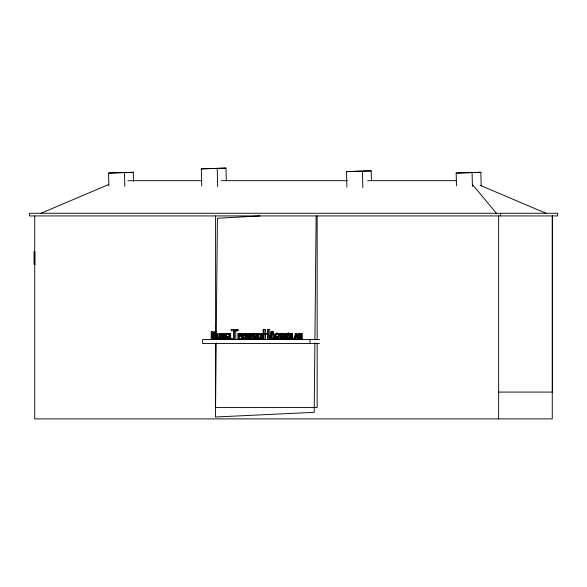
<?xml version="1.0" encoding="UTF-8"?>
<svg xmlns="http://www.w3.org/2000/svg" width="587" height="587" viewBox="0 0 587 587"><rect width="100%" height="100%" fill="white"/><g stroke="black" fill="none" stroke-linecap="round" stroke-linejoin="round"><path stroke-width="0.88" d="M216.185 342.808L215.451 416.99L314.184 412.353L314.874 342.918M216.221 339.139L217.417 218.254L259.99 215.935M314.911 339.264L316.136 215.935M216.926 333.445L217.124 338.398L219.076 338.897L217.872 338.156L217.77 333.445L216.376 333.445C214.05 341.304 221.879 341.296 219.553 333.445M218.9 339.293L219.964 339.029L220.389 337.07L220.389 333.445L219.002 333.445C218.584 334.583 220.154 339.396 217.461 338.794M270.424 335.918L270.967 338.574L272.588 338.926C270.666 338.464 270.666 334.48 272.588 334.018L270.761 334.656L270.424 335.918L271.26 335.918M288.173 339.154C286.441 337.796 286.603 333.196 289.596 334.054L288.158 334.054M288.745 338.772L287.901 338.772L289.589 338.89C287.351 338.978 287.307 334.436 289.296 334.018M288.166 338.89C290.404 338.978 290.44 334.443 288.459 334.018M226.362 334.062L228.079 334.106C224.168 332.513 224.234 340.453 228.13 338.846L226.413 338.882M227.595 338.919C225.437 338.633 225.401 334.377 227.529 334.025M271.744 338.926L273.564 338.295C266.667 344.077 270.856 326.379 274.467 335.764L273.63 335.764L272.544 333.533L271.458 333.79M274.877 336.439L275.501 334.392L277.218 334.025C274.899 334.363 275.2 339.462 277.82 338.846L275.53 338.552L274.877 336.439L275.721 336.439M273.63 337.18L274.467 337.18L274.364 337.811L273.982 338.794L273.146 338.794L273.63 335.764M290.345 337.18C287.337 323.738 284.035 347.24 290.345 337.18L291.181 337.18C291.732 335.426 290.249 332.117 288.173 333.79L287.337 333.79M226.758 338.919L227.756 338.64L227.756 337.158L226.648 337.158L226.648 336.454L229.135 336.454L229.135 339.051L228.299 339.051C223.449 342.243 223.493 330.745 228.292 333.878L229.135 333.878L229.135 334.832L226.685 334.025M251.911 339.125C261.178 340.922 247.494 332.213 254.89 334.707L255.771 334.707L255.771 333.761L253.445 333.607C252.094 336.446 258.412 336.689 254.993 339.462M279.933 338.86C284.189 337.877 277.137 336.571 279.038 334.084L281.577 334.076C279.06 335.397 279.258 333.35 281.745 334.707L282.626 334.707L282.626 333.761L279.463 333.607C278.502 335.727 286.5 340.174 278.766 339.125L278.766 338.112L281.599 338.838L279.933 338.86L278.81 338.112M254.288 338.912L251.911 338.112C259.63 339.961 248.976 335.683 252.608 333.607L253.445 333.607L253.349 334.994L252.505 334.994M282.626 333.761L279.463 333.607L279.368 334.994L280.204 334.994C280.938 336.292 284.365 337.077 282.127 339.286L281.283 339.286M273.843 337.525L273.909 337.033M290.088 339.418L291.181 337.18M259.99 339.499L260.401 337.811L263.02 337.811M260.833 339.499L261.237 337.811M294.483 339.499L294.894 337.811L296.677 337.811L297.081 339.499M295.327 339.499L295.731 337.811M261.406 337.121L261.949 334.891M295.899 337.121L296.259 335.632M259.432 339.499L260.936 333.445L262.514 333.445L263.372 336.901M293.926 339.499L295.43 333.445L297 333.445L298.504 339.499M254.325 334.032L252.527 334.788M272.728 338.295L273.006 335.426L271.744 334.018M276.382 334.025L278.825 334.832L278.825 333.878C273.696 330.092 272.544 342.001 277.989 339.051L278.832 339.051L278.832 336.454L276.338 336.454L276.338 337.158L278.289 337.158M275.472 334.634L275.729 334.172M211.951 335.705L214.578 331.567L216.552 331.567L214.13 335.294L213.03 335.294L215.561 339.499M243.319 335.969L244.926 333.445M258.588 334.707L259.388 333.445M283.396 336.6L285.407 333.445L286.911 333.445L285.062 336.292L284.225 336.292L286.155 339.499M242.49 336.806L242.079 337.444L242.915 337.444L243.326 336.806L242.49 336.806L244.126 339.499M257.796 336.806L256.952 336.806L256.541 337.444L257.385 337.444M284.651 336.806L283.807 336.806L283.396 337.444L284.24 337.444M213.03 335.294L215.451 331.567M244.838 339.499L242.908 336.292L244.75 333.445M242.908 336.292L243.744 336.292L245.586 333.445M259.3 339.499L257.37 336.292L259.219 333.445M257.37 336.292L258.207 336.292L260.056 333.445L258.551 333.445L256.541 336.6L257.385 336.6M284.225 336.292L286.074 333.445M279.038 334.084L279.463 333.607M273.381 339.418L273.982 338.794M226.347 333.805L227.624 333.335L229.135 333.878M276.044 333.805L276.837 333.387L278.825 333.878M252.608 333.607L255.771 333.761M228.394 339.447L229.135 339.051M278.289 338.64L276.11 338.882M40.598 213.441L108.544 184.597M108.889 185.778L108.566 173.055L133.256 172.299L133.484 181.383M108.566 173.055L133.256 172.299M201.745 186.13L201.304 168.858L225.988 168.102L226.318 180.825M201.304 168.858L225.988 168.102M346.895 187.062L346.499 171.609L371.189 170.854L371.446 180.847M346.499 171.609L371.189 170.854M456.488 185.778L456.158 173.055L480.848 172.299L481.201 185.932M456.158 173.055L480.848 172.299M127.834 180.679L201.972 180.679M221.196 180.679L347.504 180.679M367.638 180.679L456.422 180.679M34.934 264.48L34.156 264.48L34.156 251.485L34.838 251.485L34.838 264.48M234.074 330.745L231.087 330.745L231.087 329.571L238.205 329.571L238.205 330.745L234.411 330.745L234.411 339.499M226.303 333.387L227.976 333.365M253.166 333.365L254.743 333.365M264.077 333.394L268.032 333.394M271.333 333.372L273.006 333.372M276 333.387L277.673 333.365M280.021 333.365L281.599 333.365M288.048 333.372L289.714 333.372M227.499 333.46L228.343 333.46M252.872 333.46L253.709 333.46M254.288 333.46L255.125 333.46M270.952 333.533L271.796 333.533M272.544 333.533L273.381 333.533M277.196 333.46L278.033 333.46M279.728 333.46L280.571 333.46M281.144 333.46L281.98 333.46M287.667 333.533L288.503 333.533M289.252 333.533L290.095 333.533M225.878 333.548L226.721 333.548M227.881 333.629L228.725 333.629M275.574 333.548L276.411 333.548M277.578 333.629L278.414 333.629M272.867 333.79L273.711 333.79M279.229 333.82L280.072 333.82M289.582 333.79L290.418 333.79M249.526 334.062L250.37 334.062M252.183 334.084L254.721 334.076M270.35 334.142L272.023 334.172M271.451 334.054L272.882 334.054M273.982 334.142L272.537 334.377M276.051 334.062L277.768 334.106M287.058 334.142L288.738 334.172M290.69 334.142L289.017 334.172M225.195 334.172L226.905 334.186M274.885 334.172L276.602 334.186M225.812 334.392L226.648 334.392M227.675 334.319L229.084 334.832M252.777 334.297L253.613 334.297M270.952 334.377L271.796 334.377M275.501 334.392L276.345 334.392M277.365 334.319L278.781 334.832M279.632 334.297L280.469 334.297M287.667 334.377L288.503 334.377M289.244 334.377L290.088 334.377M252.659 334.443L253.496 334.443M254.619 334.443L255.734 334.707M279.515 334.443L280.351 334.443M281.474 334.443L282.589 334.707M224.938 334.634L225.775 334.634M227.991 334.583L228.835 334.583M252.579 334.605L253.415 334.605M264.077 334.575L268.032 334.575M273.366 334.59L274.202 334.59M277.688 334.583L278.524 334.583M279.434 334.605L280.27 334.605M286.838 334.605L287.674 334.605M290.081 334.59L290.917 334.59M225.591 334.678L226.428 334.678M270.761 334.656L271.598 334.656M272.735 334.656L273.571 334.656M275.281 334.678L276.125 334.678M278.818 334.707L279.661 334.707M287.469 334.656L288.305 334.656M225.415 335.03L226.252 335.03M270.6 335.008L271.436 335.008M275.105 335.03L275.949 335.03M287.314 335.008L288.151 335.008M289.604 335.008L290.44 335.008L290.279 334.656M273.527 335.133L275.296 335.17M286.669 335.148L287.513 335.148M290.242 335.133L291.079 335.133M252.542 335.324L253.379 335.324M279.397 335.324L280.234 335.324M225.291 335.441L226.127 335.441M270.49 335.426L271.326 335.426M274.98 335.441L275.817 335.441M287.197 335.426L288.041 335.426M289.714 335.426L290.55 335.426M252.645 335.581L253.481 335.581M279.5 335.581L280.337 335.581M252.006 335.669L252.843 335.669M224.652 335.779L225.489 335.779M238.469 335.815L241.484 335.815L241.484 336.534L238.469 336.534M252.828 335.771L253.665 335.771M269.859 335.771L270.702 335.771M279.683 335.771L280.52 335.771M290.345 335.764L291.181 335.764M225.21 335.911L226.046 335.911M252.087 335.918L252.924 335.918M253.114 335.911L253.951 335.911M274.907 335.911L275.743 335.911M279.97 335.911L280.806 335.911M287.131 335.918L287.968 335.918M289.78 335.918L290.624 335.918M253.613 336.05L254.457 336.05M280.476 336.05L281.312 336.05M252.205 336.146L253.379 336.498L252.535 336.498M254.171 336.219L255.007 336.219M279.06 336.146L280.234 336.498L279.397 336.498M281.026 336.219L281.863 336.219M252.351 336.336L253.188 336.336M279.207 336.336L280.05 336.336M224.616 336.468L226.024 336.439M254.575 336.439L255.411 336.439M281.43 336.439L282.266 336.439M269.829 336.476L271.238 336.476M273.667 336.476L274.503 336.476M287.109 336.476L287.946 336.476M289.802 336.476L291.218 336.476M242.915 336.6L242.079 336.6L244.082 333.445L247.142 333.445L248.631 337.562M253.019 336.725L254.369 336.857L253.533 336.857M254.868 336.755L255.705 336.755M279.874 336.725L281.679 336.997L280.835 336.997M281.723 336.755L282.56 336.755M254.963 336.96L255.807 336.96M280.388 336.857L281.224 336.857M281.826 336.96L282.663 336.96M216.376 337.07L217.219 337.07M219.553 337.07L220.389 337.07M225.21 336.997L226.054 336.997M253.98 336.997L254.824 336.997M270.424 337.033L271.26 337.033M274.907 336.997L275.743 336.997M287.131 337.033L287.975 337.033M289.78 337.033L290.624 337.033M216.926 337.107L217.77 337.107M255.881 337.195L254.391 337.29M269.859 337.18L270.702 337.18M281.899 337.195L282.736 337.195M224.652 337.209L225.489 337.209M225.291 337.488L226.127 337.488M254.494 337.532L255.33 337.532M270.49 337.525L271.326 337.525M274.987 337.488L275.824 337.488M287.204 337.525L288.041 337.525M289.714 337.525L290.55 337.525M219.523 337.686L220.367 337.686M216.405 337.701L217.241 337.701M255.096 337.767L255.939 337.767M273.527 337.811L274.364 337.811M281.951 337.767L282.795 337.767M290.242 337.811L291.079 337.811M216.97 337.885L217.814 337.885M225.423 337.907L226.259 337.907M254.523 337.885L255.367 337.885M274.467 337.848L275.956 337.907M270.607 337.943L271.443 337.943M287.314 337.943L288.158 337.943M217.036 338.156L217.872 338.156M254.509 338.105L255.91 338.119M281.929 338.119L282.765 338.119M216.478 338.222L217.315 338.222M219.45 338.215L220.294 338.215M225.606 338.266L226.45 338.266M270.768 338.295L271.605 338.295M275.303 338.266L276.139 338.266M287.476 338.295L288.312 338.295M217.124 338.398L217.968 338.398M218.804 338.398L219.641 338.398M246.305 333.445L248.088 338.391L248.932 338.391M254.457 338.303L255.294 338.303M273.366 338.354L274.202 338.354M286.838 338.347L287.674 338.347M290.073 338.354L290.91 338.354M299.15 333.445L300.933 338.391L301.777 338.391M252.285 338.457L253.129 338.457M254.985 338.472L255.822 338.472M279.148 338.457L279.984 338.457M281.841 338.472L282.677 338.472M217.271 338.633L218.107 338.633M218.657 338.633L220.162 338.662M225.841 338.552L226.677 338.552M270.967 338.574L271.803 338.574M275.53 338.552L276.374 338.552M287.674 338.574L288.51 338.574M289.244 338.574L290.081 338.574M226.105 338.758L226.942 338.758M252.674 338.706L253.511 338.706M254.853 338.787L255.69 338.787M272.03 338.772L270.343 338.794M275.802 338.758L276.638 338.758M279.529 338.706L280.373 338.706M280.938 338.758L282.545 338.787M289.009 338.772L290.69 338.794M294.703 338.78L291.798 338.78L291.798 333.445M225.21 338.831L226.046 338.831M249.526 338.882L250.37 338.882M251.999 338.882L250.62 338.882L250.62 334.062L251.999 334.062L251.999 333.445L248.088 333.445L248.088 338.391M253.07 338.86L254.736 338.838M271.458 338.89L272.882 338.89M274.907 338.831L275.743 338.831M217.96 338.934L218.804 338.934M219.127 339.029L219.964 339.029M276.448 338.919L277.291 338.919M288.459 338.926L289.296 338.926M254.67 339.051L255.506 339.051M272.867 339.161L273.703 339.161M281.525 339.051L282.369 339.051M289.574 339.161L290.418 339.161M254.428 339.286L255.272 339.286M319.526 339.491L202.647 339.491L202.647 343.498L319.526 343.498M498.642 392.087L552.382 392.087L552.382 215.935M480.137 185.309L546.402 213.441M472.689 184.832L496.331 213.169M283.807 336.806L285.443 339.499M256.952 336.806L258.588 339.499M214.629 339.499L212.487 335.969L211.951 336.806L213.052 336.806L213.052 339.499M285.062 336.292L286.999 339.499M258.207 336.292L259.755 338.853M243.744 336.292L245.674 339.499M214.13 335.294L216.662 339.499M217.447 338.662L217.638 339.029M301.476 337.562L299.986 333.445L298.299 333.445L298.299 339.499M300.771 339.499L298.812 334.084L298.812 339.499M247.927 339.499L245.968 334.084L245.968 339.499M223.478 336.74L222.29 333.445L220.602 333.445L220.602 339.499M221.453 333.445L223.236 338.391L223.236 333.445L224.594 333.445L224.594 339.499M223.075 339.499L221.116 334.084L221.116 339.499M225.606 337.848L225.797 338.391M296.164 333.445L297.668 339.499M261.67 333.445L263.174 339.499L263.159 329.454L265.463 329.454L265.463 339.499M262.184 337.811L262.587 339.499M472.08 172.791L472.425 186.424M362.421 171.345L362.839 187.708M217.219 168.594L217.689 186.776M124.481 172.791L124.833 186.424M552.272 215.935L552.272 418.898L34.728 418.898L34.728 215.935M500.542 213.264L500.542 215.935M498.642 215.935L498.642 418.898M317.149 215.935L317.149 339.719M317.149 343.388L317.149 407.576L215.583 407.576L215.583 343.388M310.009 339.491L310.009 343.498M302.29 339.499L302.29 333.445L300.933 333.445L300.933 338.391M301.447 333.445L301.447 339.499M299.649 334.084L299.649 339.499M299.135 336.035L299.135 339.499M293.86 338.78L293.86 339.499M292.634 338.78L292.634 333.445L291.247 333.445L291.247 339.499M284.24 339.499L284.24 333.445L282.853 333.445L282.853 339.499M283.396 333.445L283.396 339.499M281.789 333.761L281.789 334.707M277.989 333.878L277.989 334.832M277.989 336.454L277.989 339.051M277.446 337.158L277.446 338.64M277.181 336.454L277.181 337.158M272.588 331.89L272.588 332.682M272.038 331.89L272.038 332.682M271.443 331.89L271.443 332.682M269.8 339.499L269.8 329.454L267.496 329.454L267.496 333.394M268.406 329.454L268.406 339.499M267.496 334.575L267.496 339.499M264.077 329.454L264.077 339.499M257.385 339.499L257.385 333.445L255.991 333.445L255.991 339.499M256.835 333.445L256.835 335.177M256.835 336.901L256.835 339.499M256.541 333.445L256.541 339.499M254.934 333.761L254.934 334.707M252.748 338.112L252.748 339.125M251.911 338.112L251.999 339.499M251.456 334.062L251.456 338.882M251.163 333.445L251.163 334.062M251.163 338.882L251.163 339.499M250.069 334.062L250.069 338.882M249.526 333.445L249.526 339.499M248.602 333.445L248.602 339.499M246.804 334.084L246.804 339.499M246.291 336.035L246.291 339.499M245.454 333.445L245.454 339.499M242.915 339.499L242.915 333.445L237.918 333.445L237.918 339.499M242.079 333.445L242.079 339.499M240.641 333.445L240.641 334.164M240.641 335.815L240.641 336.534M240.641 338.78L240.641 339.499M239.305 334.164L239.305 338.78M236.825 329.571L236.825 330.745M235.783 330.745L235.783 339.499M233.509 330.745L233.509 339.499M232.709 339.499L232.709 338.78L229.803 338.78L229.803 333.445M231.872 338.78L231.872 339.499M230.647 338.78L230.647 333.445L229.26 333.445L229.26 339.499M228.292 333.878L228.292 334.832M228.299 336.454L228.299 339.051M227.485 336.454L227.485 337.158M223.75 333.445L223.75 339.499M221.952 334.986L221.952 339.499M219.839 333.445L219.839 337.129M215.583 215.935L215.583 338.802M213.052 335.096L213.052 331.567L211.232 331.567L211.232 339.499M211.951 331.567L211.951 339.499M34.332 251.485L34.332 264.48M261.288 334.15L260.562 337.121L262.015 337.121L261.288 334.15M295.782 334.15L295.056 337.121L296.508 337.121L295.782 334.15M557.65 213.264L29.35 213.264L29.35 215.935L557.65 215.935L557.65 213.264M273.432 331.89L270.893 331.89L270.893 332.682L273.432 332.682L273.432 331.89M241.484 334.164L238.469 334.164L238.469 338.78L241.484 338.78L241.484 339.499L241.528 333.445L241.484 334.164"/></g></svg>
